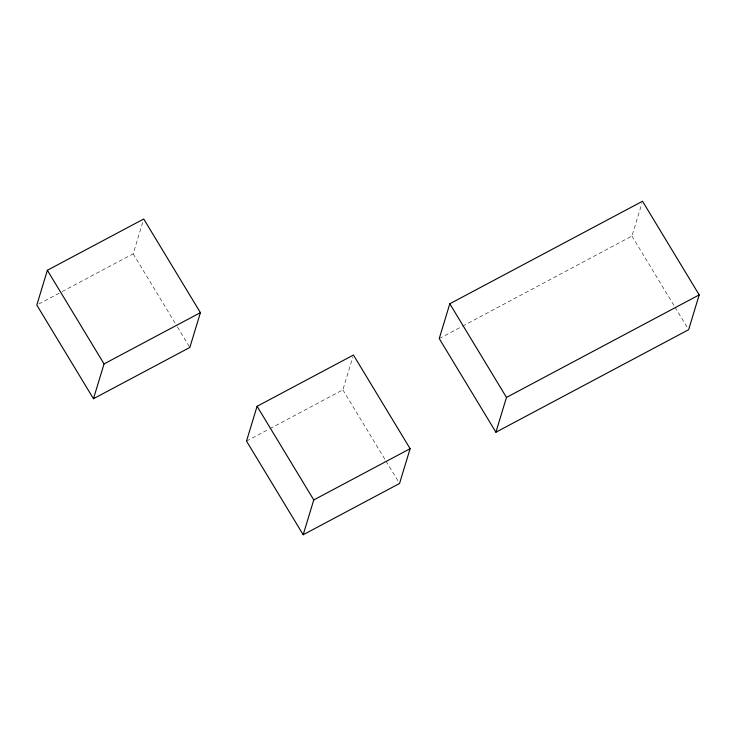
<?xml version="1.0" encoding="UTF-8"?>
<svg xmlns="http://www.w3.org/2000/svg" width="736" height="736" viewBox="0 0 736 736"><rect width="100%" height="100%" fill="white"/><g stroke="black" fill="none" stroke-linecap="round" stroke-linejoin="round"><path stroke-width="0.55" stroke-dasharray="3.68 2.76" d="M62.155 291.576L133.161 253.81L143.069 221.177M269.845 428.692L342.875 389.841L352.783 357.208M462.558 326.168L631.948 236.054L641.866 203.421M38.833 303.986L61.143 292.118M246.514 441.103L268.824 429.235M439.236 338.578L461.546 326.701M631.948 236.054L674.461 306.286M675.05 307.262L687.442 327.75M342.875 389.841L385.379 460.074M385.968 461.049L398.369 481.537M133.161 253.81L176.852 325.993M177.44 326.968L189.833 347.456"/><path stroke-width="1.1" d="M47.371 270.268L36.8 305.072L93.472 398.719L189.833 347.456L200.413 312.653L143.732 219.006L47.371 270.268L104.052 363.915L93.472 398.719M257.085 406.3L246.514 441.103L303.186 534.75L399.547 483.488L410.118 448.684L353.446 355.037L257.085 406.3L313.766 499.946L303.186 534.75M449.806 303.775L439.236 338.578L495.908 432.225L688.629 329.7L699.2 294.897L642.528 201.25L449.806 303.775L506.478 397.422L495.908 432.225M104.052 363.915L200.413 312.653M313.766 499.946L410.118 448.684M506.478 397.422L699.2 294.897"/></g></svg>
